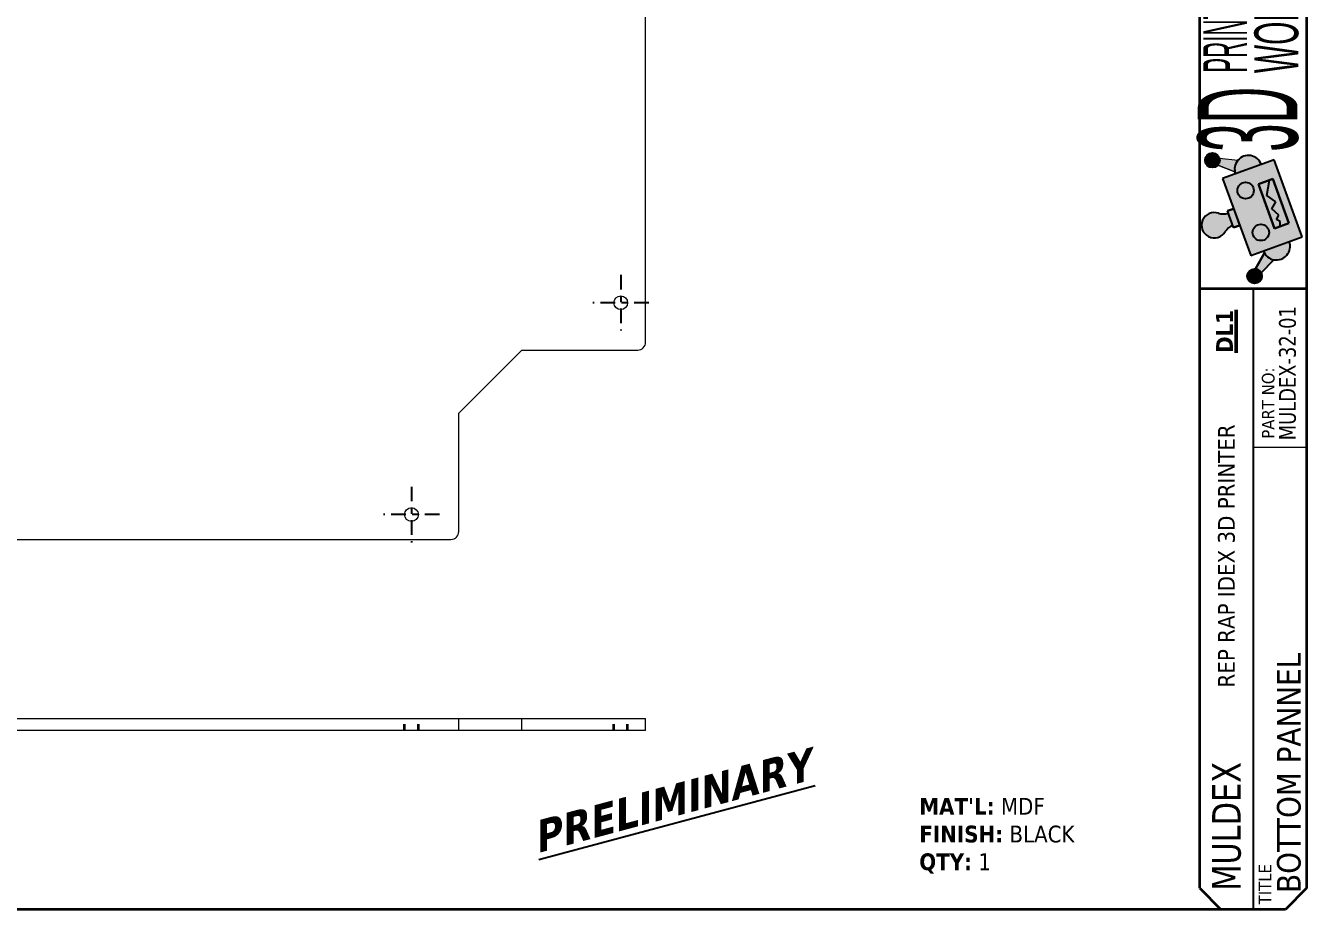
# Model space of a CAD drawing. Header units: inches. Extents: x 1.3 to 45, y 0.7 to 28.7.
# Drawn here: x 24.7 to 45, y 0.67 to 14.67 of the extents above; entities that cross this region are included whole.
import ezdxf

# ---------------------------------------------------------------- set-up
doc = ezdxf.new("R2010")
doc.units = ezdxf.units.IN
doc.header["$LTSCALE"] = 2.666666666666667
doc.header["$MEASUREMENT"] = 0
doc.linetypes.add('CHAIN', pattern=[0.7087, 0.4724, -0.0591, 0.1181, -0.0591])
doc.linetypes.add('DASHED', pattern=[0.2067, 0.1654, -0.0413])
doc.layers.get('0').update_dxf_attribs({"lineweight": 25})
for name, color, linetype, lineweight in [('Center Mark (ANSI)', 7, 'Continuous', 25), ('Symbol (ANSI)', 7, 'Continuous', 25), ('TITLE', 7, 'Continuous', 35), ('Title (ANSI)', 7, 'Continuous', 50), ('Title Text', 7, 'Continuous', 35), ('TITLE THIN', 7, 'Continuous', 25), ('Visible (ANSI)', 7, 'Continuous', 18)]:
    doc.layers.add(name, color=color, linetype=linetype, lineweight=lineweight)
doc.layers.add('Hatch (ANSI)', color=9, linetype='Continuous', lineweight=18, true_color=0x808080)
doc.layers.add('Hidden (ANSI)', color=9, linetype='DASHED', lineweight=35, true_color=0x808080)
doc.styles.add('Note Text (ANSI)', font='tahoma.ttf')
doc.styles.add('Text Style133', font='tahoma.ttf', dxfattribs={"width": 0.8999999761581421})
doc.styles.add('Text Style260', font='tahomabd.ttf', dxfattribs={"width": 0.8999999761581421})
doc.styles.add('Text Style71', font='tahoma.ttf')

# ---------------------------------------------------------------- blocks, each defined once
blk = doc.blocks.new('Borders B-Size')
at = {"layer": 'TITLE'}
for p, q in [((16.875, 10.625), (16.875, 0.3750000000000016)), ((16.875, 0.3750000000000021), (16.75, 0.2500000000000021)), ((16.75, 0.2500000000000021), (0.6249999999999993, 0.25))]:
    blk.add_line(p, q, dxfattribs=at)
blk = doc.blocks.new('Title Blocks 3DPW')
at = {"layer": 'Hatch (ANSI)', "true_color": 0xff0000}
h = blk.add_hatch(color=1, dxfattribs=at)
edge = h.paths.add_edge_path()
edge.add_arc((16.07116928812325, 4.736826005864963), 0.04390881593084733, 0, 360)
h = blk.add_hatch(color=1, dxfattribs=at)
edge = h.paths.add_edge_path()
edge.add_line((16.22135728745229, 4.735361891587832), (16.11374911073551, 4.747547144924953))
edge.add_arc((16.07116928812307, 4.73682600586502), 0.04390881593084733, -41.906600689566915, 14.132685650908513, ccw=False)
edge.add_line((16.10384774837997, 4.707498504237924), (16.20473686449058, 4.668136259057792))
edge.add_arc((16.2864696801587, 4.683596553872048), 0.0831821728063324, 141.5147691876351, 190.7113157737133, ccw=False)
for points in [[(16.60414987263619, 4.281259107896962), (16.43728653933456, 4.739712348278118), (16.13165105550127, 4.628470129627253), (16.2985143888029, 4.170016889246096)], [(16.42933941475884, 4.626251950689844), (16.34494828422678, 4.595536091140098), (16.44087099645197, 4.331990605288536), (16.52526212698404, 4.362706464838282)], [(16.19710147912807, 4.448646568618896), (16.16048932592362, 4.435320834640084), (16.19645181197166, 4.336514716275634), (16.23306396517611, 4.349840450254447)]]:
    blk.add_hatch(color=1, dxfattribs=at).paths.add_polyline_path(points)
h = blk.add_hatch(color=1, dxfattribs=at)
edge = h.paths.add_edge_path()
edge.add_arc((16.2844687974179, 4.684091238952684), 0.08131262209382979, 19.99999999999659, 199.9999999999966)
edge.add_line((16.20805992645957, 4.656280684289962), (16.36087766837623, 4.711901793615398))
h = blk.add_hatch(color=1, dxfattribs=at)
edge = h.paths.add_edge_path()
edge.add_arc((16.26831753599648, 4.556806110339328), 0.04878757325629731, 0, 360)
h = blk.add_hatch(color=1, dxfattribs=at)
edge = h.paths.add_edge_path()
edge.add_arc((16.14267535484472, 4.582090893914222), 0.1642514966295953, 257.6776180235324, 278.246366780819)
edge.add_line((16.16623392504392, 4.419537678273216), (16.19070721285135, 4.352297872642501))
edge.add_arc((16.27714749399113, 4.212631728063624), 0.1642514966295384, 121.7536332191748, 142.3223819764626)
edge.add_arc((16.08199969745246, 4.350805249759896), 0.07531078964894344, 70.10958165685128, 329.89041834315066, ccw=False)
h = blk.add_hatch(color=1, dxfattribs=at)
edge = h.paths.add_edge_path()
edge.add_arc((16.3589207418192, 4.307875848211184), 0.04878757325620475, 0, 360)
h = blk.add_hatch(color=1, dxfattribs=at)
edge = h.paths.add_edge_path()
edge.add_line((16.37999826317219, 4.186609523678034), (16.32801427989571, 4.09160602070098))
edge.add_arc((16.32183248167527, 4.048134541692332), 0.04390881593071746, 25.86731434900082, 81.9066006896428, ccw=False)
edge.add_line((16.36134193352588, 4.067291455089372), (16.43594204946795, 4.145795103390782))
edge.add_arc((16.45133213071954, 4.225637998571526), 0.08131262209382832, 208.6841299600188, 259.0897850786396, ccw=False)
h = blk.add_hatch(color=1, dxfattribs=at)
edge = h.paths.add_edge_path()
edge.add_arc((16.45133213071954, 4.225637998571525), 0.08131262209382834, 199.9999999999991, 379.9999999999991)
edge.add_line((16.52774100167785, 4.253448553234241), (16.37492325976121, 4.197827443908809))
h = blk.add_hatch(color=1, dxfattribs=at)
edge = h.paths.add_edge_path()
edge.add_arc((16.32183248167529, 4.048134541692375), 0.04390881593071747, 0, 360)
at = {"layer": 'TITLE'}
for p, q in [((15.99556226283551, 3.974009218613861), (15.99556226283552, 5.969860484856918)), ((15.99556226283551, 3.974009218613861), (16.62960035672963, 3.974009218613861)), ((15.99556226283553, 0.411509218613861), (15.99556226283551, 3.974009218613861)), ((15.99556226283553, 0.411509218613861), (16.12056226283552, 0.2865092186138612)), ((16.50460035672962, 0.2865092186138613), (16.12056226283552, 0.2865092186138612))]:
    blk.add_line(p, q, dxfattribs=at)
at = {"layer": 'Title (ANSI)', "lineweight": 18}
for p, q in [((16.22135728745229, 4.735361891587832), (16.11374911073551, 4.747547144924953)), ((16.20473686449058, 4.668136259057793), (16.10384774837997, 4.707498504237924)), ((16.20805992645957, 4.656280684289962), (16.36087766837622, 4.711901793615397)), ((16.19070721285135, 4.352297872642501), (16.16623392504392, 4.419537678273216)), ((16.23306396517611, 4.349840450254447), (16.19710147912807, 4.448646568618896)), ((16.37492325976121, 4.197827443908809), (16.52774100167785, 4.253448553234241)), ((16.31075124784156, 3.03199799928181), (16.62325124784156, 3.03199799928181))]:
    blk.add_line(p, q, dxfattribs=at)
at = {"layer": 'Title (ANSI)', "lineweight": 25}
for p, q in [((16.43728653933456, 4.739712348278118), (16.13165105550127, 4.628470129627253)), ((16.60414987263619, 4.281259107896962), (16.43728653933456, 4.739712348278118)), ((16.13165105550127, 4.628470129627253), (16.2985143888029, 4.170016889246096)), ((16.42933941475884, 4.626251950689844), (16.34494828422678, 4.595536091140098)), ((16.34494828422678, 4.595536091140098), (16.44087099645197, 4.331990605288536)), ((16.3948222063512, 4.527270644381609), (16.41042218640646, 4.619366642654762)), ((16.52526212698404, 4.362706464838282), (16.42933941475884, 4.626251950689844)), ((16.44707637540014, 4.490034838923044), (16.3948222063512, 4.527270644381609)), ((16.16048932592362, 4.435320834640084), (16.19710147912807, 4.448646568618896)), ((16.19645181197166, 4.336514716275634), (16.16048932592362, 4.435320834640084)), ((16.42330730515153, 4.449008478636783), (16.44707637540014, 4.490034838923044)), ((16.46567732066313, 4.409784611294619), (16.42330730515153, 4.449008478636783)), ((16.23306396517611, 4.349840450254447), (16.19645181197166, 4.336514716275634)), ((16.44087099645197, 4.331990605288536), (16.52526212698404, 4.362706464838282)), ((16.45170227678944, 4.385663129933261), (16.46567732066313, 4.409784611294619)), ((16.47377584616669, 4.372874566251167), (16.45170227678944, 4.385663129933261)), ((16.47287132171667, 4.343637771171725), (16.47377584616669, 4.372874566251167)), ((16.2985143888029, 4.170016889246096), (16.60414987263619, 4.281259107896962)), ((16.32801427989571, 4.09160602070098), (16.37999826317219, 4.186609523678034)), ((16.43594204946795, 4.145795103390782), (16.36134193352588, 4.067291455089372))]:
    blk.add_line(p, q, dxfattribs=at)
for centre, radius in [((16.07116928812325, 4.736826005864963), 0.04390881593084733), ((16.26831753599648, 4.556806110339328), 0.04878757325629731), ((16.3589207418192, 4.307875848211184), 0.04878757325620475), ((16.32183248167529, 4.048134541692375), 0.04390881593071747)]:
    blk.add_circle(centre, radius, dxfattribs=at)
at = {"layer": 'Title (ANSI)', "lineweight": 18}
for centre, radius, start, end in [((16.07116928812307, 4.73682600586502), 0.04390881593084733, 318.0933993104331, 14.13268565090847), ((16.2864696801587, 4.683596553872048), 0.08318217280633239, 141.5147691876351, 190.7113157737133), ((16.45133213071954, 4.225637998571526), 0.08131262209382832, 208.6841299600179, 259.0897850786396), ((16.32183248167527, 4.048134541692332), 0.04390881593071747, 25.86731434900082, 81.9066006896464)]:
    blk.add_arc(centre, radius, start, end, dxfattribs=at)
at = {"layer": 'Title (ANSI)', "lineweight": 25}
for centre, radius, start, end in [((16.2844687974179, 4.684091238952684), 0.08131262209382978, 19.99999999999659, 200.0000000000028), ((16.08199969745246, 4.350805249759896), 0.07531078964894343, 70.10958165685129, 329.8904183431527), ((16.14267535484472, 4.582090893914222), 0.1642514966295952, 257.6776180235324, 278.246366780819), ((16.14267535484472, 4.582090893914096), 0.1642514966294677, 257.6776180235247, 278.2463667808274), ((16.27714749399113, 4.212631728063624), 0.1642514966295383, 121.7536332191738, 142.3223819764622), ((16.27714749399113, 4.212631728063633), 0.1642514966295541, 121.7536332191729, 142.3223819764631), ((16.45133213071954, 4.225637998571525), 0.08131262209382832, 199.9999999999987, 20.00000000000097)]:
    blk.add_arc(centre, radius, start, end, dxfattribs=at)
at = {"layer": 'TITLE THIN'}
blk.add_line((16.3160416370931, 0.2865092186138611), (16.3160416370931, 3.974009218613861), dxfattribs=at)
at = {"layer": 'Visible (ANSI)', "lineweight": 18}
for p, q in [((16.22135728745229, 4.735361891587832), (16.11374911073551, 4.747547144924953)), ((16.10384774837997, 4.707498504237924), (16.20473686449058, 4.668136259057793)), ((16.13165105550127, 4.628470129627253), (16.2985143888029, 4.170016889246096)), ((16.16048932592362, 4.435320834640084), (16.19645181197166, 4.336514716275635))]:
    blk.add_line(p, q, dxfattribs=at)
at = {"layer": 'Visible (ANSI)', "lineweight": 25}
for p, q in [((16.43728653933456, 4.739712348278118), (16.13165105550127, 4.628470129627253)), ((16.60414987263619, 4.281259107896962), (16.43728653933456, 4.739712348278118)), ((16.34494828422678, 4.595536091140099), (16.42933941475884, 4.626251950689844)), ((16.44087099645198, 4.331990605288532), (16.34494828422678, 4.595536091140098)), ((16.3948222063512, 4.527270644381609), (16.41042218640646, 4.619366642654762)), ((16.42933941475884, 4.626251950689844), (16.52526212698404, 4.362706464838279)), ((16.44707637540014, 4.490034838923038), (16.39482220635121, 4.5272706443816)), ((16.19710147912807, 4.448646568618896), (16.16048932592362, 4.435320834640085)), ((16.42330730515153, 4.44900847863678), (16.44707637540014, 4.490034838923044)), ((16.46567732066313, 4.40978461129462), (16.42330730515154, 4.449008478636783)), ((16.19645181197166, 4.336514716275634), (16.23306396517611, 4.349840450254447)), ((16.52526212698404, 4.362706464838282), (16.44087099645197, 4.331990605288536)), ((16.45170227678944, 4.385663129933261), (16.46567732066313, 4.409784611294619)), ((16.4737758461667, 4.372874566251168), (16.45170227678944, 4.385663129933261)), ((16.47287132171667, 4.343637771171725), (16.47377584616669, 4.372874566251167)), ((16.14086534837718, 4.304889018287876), (16.14714861699705, 4.313025184649836)), ((16.2985143888029, 4.170016889246096), (16.60414987263619, 4.281259107896963)), ((16.37999826317219, 4.186609523678034), (16.32801427989571, 4.09160602070098)), ((16.36134193352588, 4.067291455089372), (16.43594204946795, 4.145795103390782))]:
    blk.add_line(p, q, dxfattribs=at)
for centre, radius in [((16.07116928812325, 4.736826005864963), 0.04390881593084733), ((16.26831753599648, 4.556806110339328), 0.04878757325629731), ((16.3589207418192, 4.307875848211184), 0.04878757325620475)]:
    blk.add_circle(centre, radius, dxfattribs=at)
at = {"layer": 'Visible (ANSI)', "lineweight": 18}
blk.add_circle((16.32183248167529, 4.048134541692375), 0.04390881593071747, dxfattribs=at)
at = {"layer": 'Visible (ANSI)', "lineweight": 25}
for centre, radius, start, end in [((16.28446879741791, 4.684091238952687), 0.08131262209383144, 19.9999999999975, 200.0000000000023), ((16.14267535484473, 4.582090893914163), 0.1642514966295343, 257.6776180235248, 278.2463667808191), ((16.27714749399113, 4.212631728063624), 0.1642514966295383, 121.7536332191738, 142.3223819764622), ((16.45133213071953, 4.225637998571525), 0.08131262209383101, 199.9999999999993, 19.99999999999937)]:
    blk.add_arc(centre, radius, start, end, dxfattribs=at)
at = {"layer": 'TITLE', "color": 7, "style": 'Text Style133', "width": 0.9}
blk.add_attdef('PART_NUMBER_001', (16.56688816874242, 3.073301468613359), '', height=0.1000000031914298, rotation=90, dxfattribs=at)
at = {"layer": 'TITLE', "color": 7, "style": 'Text Style71'}
blk.add_attdef('DESCRIPTION_001', (16.59502083967158, 0.3842650116181854), '', height=0.1399999997747226, rotation=89.99999999998299, dxfattribs=at)
at = {"layer": 'Title (ANSI)', "color": 156, "true_color": 0x07467a, "attachment_point": 1, "rotation": 90, "style": 'Note Text (ANSI)'}
for s, insert, char_height, width in [('\\fRavie|b0|i0;\\W0.38;\\H0.2610;PRINTING', (16.0163752699986, 5.256615040569998), 0.2610000099722795, 3.840913131700948), ('\\fRavie|b0|i0;\\W0.51;\\H0.2610;WORLD', (16.32032026060453, 5.254130256618255), 0.2610000099722795, 2.760656313410054), ('\\fRavie|b0|i0;\\W0.38;\\H0.5930;3D', (15.98375841229462, 4.787085645049777), 0.5929999933468075, 3.143674205359468)]:
    blk.add_mtext(s, dxfattribs=dict(at, insert=insert, char_height=char_height, width=width))
at = {"layer": 'Title (ANSI)', "char_height": 0.1000000031914298, "attachment_point": 1, "rotation": 90, "style": 'Note Text (ANSI)'}
for s, insert, width in [('\\fTahoma|b1|i0;\\H0.1000;\\LDL1', (16.09309585631992, 3.592187685372271), 0.7968435050454302), ('\\fTahoma|b0|i0;REP RAP IDEX 3D PRINTER', (16.10412690583796, 1.604858427684905), 2.56079622134258)]:
    blk.add_mtext(s, dxfattribs=dict(at, insert=insert, width=width))
at = {"layer": 'Title (ANSI)', "color": 7, "insert": (16.3460416370931, 0.3165092186138636), "char_height": 0.07500000239357234, "width": 0.7971682617928834, "attachment_point": 1, "rotation": 89.999999999983, "style": 'Note Text (ANSI)'}
blk.add_mtext('\\fTahoma|b0|i0;\\H0.0750;TITLE', dxfattribs=at)
at = {"layer": 'Title (ANSI)', "color": 7, "style": 'Text Style260', "width": 0.9}
blk.add_attdef('CUSTOMER_001', (16.23920807644805, 0.3972007583186815), '', height=0.1700000030787911, rotation=90, dxfattribs=at)
at = {"layer": 'Title Text', "insert": (16.36508623740057, 3.082428399671727), "char_height": 0.07500000239357234, "width": 0.853599556633775, "attachment_point": 1, "rotation": 90, "style": 'Note Text (ANSI)'}
blk.add_mtext('\\fTahoma|b0|i0;\\H0.0750;PART NO:', dxfattribs=at)

msp = doc.modelspace()

# ---------------------------------------------------------------- linework, layer by layer
at = {"layer": 'Center Mark (ANSI)', "linetype": 'CHAIN', "ltscale": 0.1839872002601624}
for p, q in [((34.13500420827665, 10.71887491589033), (34.13500420827665, 9.835208249223664)), ((34.57683754160998, 10.277041582557), (33.69317087494332, 10.277041582557)), ((30.81807507441837, 7.362575703291907), (30.81807507441837, 6.47890903662524)), ((31.25990840775171, 6.920742369958574), (30.37624174108504, 6.920742369958574))]:
    msp.add_line(p, q, dxfattribs=at)
at = {"layer": 'Hidden (ANSI)', "ltscale": 0.1338239759206772}
for p, q in [((30.70957507441837, 3.501710797864762), (30.70957507441837, 3.689210797864759)), ((30.92657507441838, 3.501710797864762), (30.92657507441838, 3.689210797864759)), ((34.02650420827665, 3.501710797865757), (34.02650420827665, 3.689210797865754)), ((34.24350420827664, 3.501710797865757), (34.24350420827664, 3.689210797865754))]:
    msp.add_line(p, q, dxfattribs=at)
at = {"layer": 'Visible (ANSI)'}
for p, q in [((34.52870499567822, 9.652041582556997), (34.52870499567822, 24.51227780302943)), ((31.56807507441837, 8.527041582556995), (32.56807507441838, 9.527041582556995)), ((32.56807507441838, 9.527041582556995), (34.40370499567822, 9.527041582556995)), ((31.56807507441837, 6.652041582556992), (31.56807507441837, 8.527041582556995)), ((12.69307507441838, 6.527041582556997), (31.44307507441838, 6.52704158255699)), ((12.69307507441838, 3.689210797864643), (31.44307507441837, 3.689210797864643)), ((31.44307507441837, 3.689210797864643), (31.56807507441837, 3.68921079786468)), ((31.56807507441837, 3.501710797864679), (31.56807507441837, 3.68921079786468)), ((31.56807507441837, 3.689210797865235), (32.56807507441838, 3.689210797865532)), ((32.56807507441838, 3.501710797865532), (32.56807507441838, 3.689210797865532)), ((32.56807507441838, 3.689210797865532), (34.40370499567822, 3.689210797865532)), ((34.40370499567821, 3.689210797865532), (34.52870499567821, 3.689210797865569)), ((34.52870499567821, 3.501710797865569), (34.52870499567821, 3.689210797865569)), ((31.44307507441837, 3.501710797864642), (12.69307507441838, 3.501710797864642)), ((31.56807507441838, 3.501710797864679), (31.44307507441837, 3.501710797864642)), ((32.56807507441838, 3.501710797865532), (31.56807507441837, 3.501710797865236)), ((34.40370499567822, 3.501710797865532), (32.56807507441838, 3.501710797865532)), ((34.52870499567821, 3.501710797865569), (34.40370499567822, 3.501710797865532))]:
    msp.add_line(p, q, dxfattribs=at)
for centre in [(34.13500420827665, 10.277041582557), (30.81807507441837, 6.920742369958572)]:
    msp.add_circle(centre, 0.1085, dxfattribs=at)
for centre, radius, start in [((34.40370499567823, 9.652041582556993), 0.1249999999999982, 269.9999999999966), ((31.44307507441838, 6.652041582556995), 0.125000000000001, 270)]:
    msp.add_arc(centre, radius, start, 0, dxfattribs=at)

# ---------------------------------------------------------------- block references
at = {"xscale": 2.666666666666667, "yscale": 2.666666666666667, "zscale": 2.666666666666667}
msp.add_blockref('Borders B-Size', (0, 0), dxfattribs=at)
msp.add_blockref('Title Blocks 3DPW', (0.6543990487210017, -0.09735791630362949), dxfattribs=at).add_auto_attribs({'PART_NUMBER_001': 'MULDEX-32-01', 'DESCRIPTION_001': 'BOTTOM PANNEL', 'CUSTOMER_001': 'MULDEX'})

# ---------------------------------------------------------------- texts
at = {"layer": 'Symbol (ANSI)', "color": 1, "true_color": 0xff0000, "insert": (34.86819897194884, 2.62435165625219), "char_height": 0.5013333217991305, "width": 7.454076989857992, "attachment_point": 2, "rotation": 14.999999999999996, "style": 'Note Text (ANSI)'}
msp.add_mtext('\\fTahoma|b1|i1;\\H0.5013;\\LPRELIMINARY      \\l\\fTahoma|b1|i0;\\H0.5013;\\L  ', dxfattribs=at)
at = {"layer": 'Symbol (ANSI)', "insert": (38.86541548692425, 2.43255900019422), "char_height": 0.2666666751771461, "width": 4.957746667478612, "attachment_point": 1, "line_spacing_factor": 0.9878842830657959, "style": 'Note Text (ANSI)'}
msp.add_mtext("\\fTahoma|b1|i0;\\H0.2667;MAT'L:\\fTahoma|b0|i0;\\H0.2667; MDF\\P\\fTahoma|b1|i0;\\H0.2667;FINISH:\\fTahoma|b0|i0;\\H0.2667; BLACK\\P\\fTahoma|b1|i0;\\H0.2667;QTY:\\fTahoma|b0|i0;\\H0.2667; 1", dxfattribs=at)

doc.saveas('drawing.dxf')
